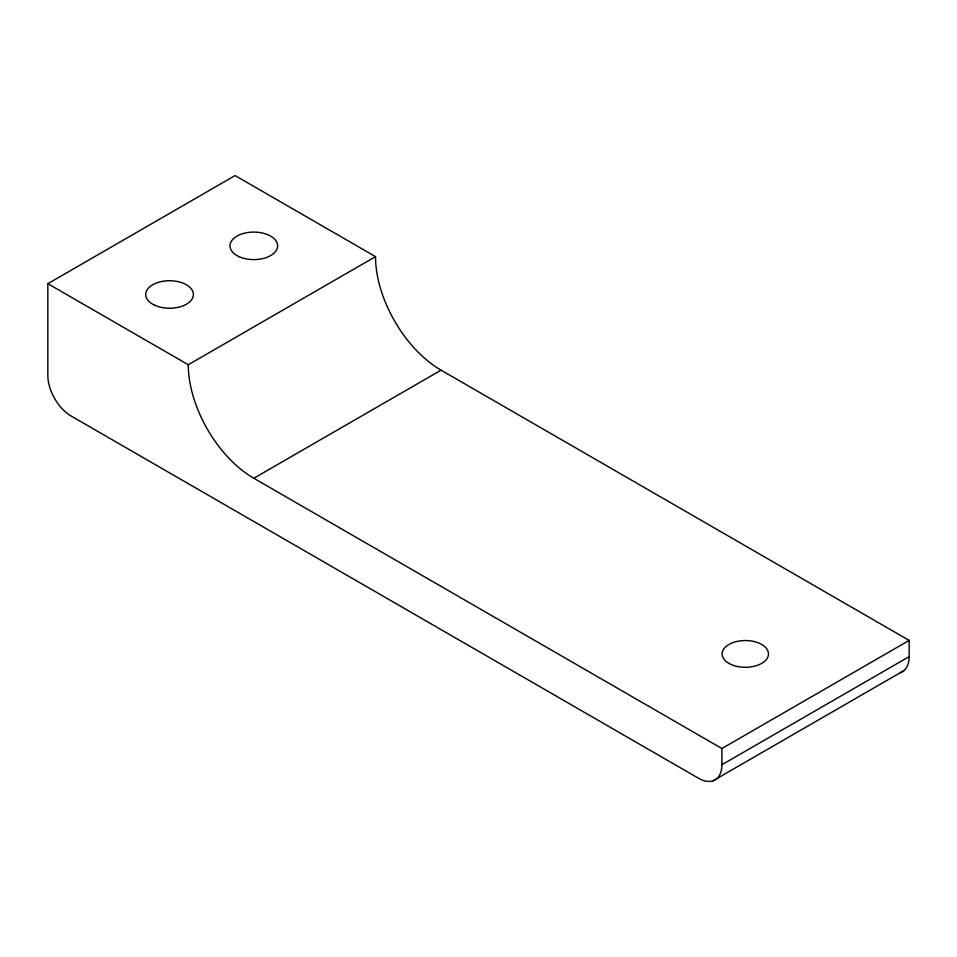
<?xml version="1.0" encoding="UTF-8"?>
<svg xmlns="http://www.w3.org/2000/svg" width="957" height="957" viewBox="0 0 957 957"><rect width="100%" height="100%" fill="white"/><g stroke="black" fill="none" stroke-linecap="round" stroke-linejoin="round"><path stroke-width="1.44" d="M909.15 656.622L721.913 764.727A33.1 19.116 60 0 1 698.502 778.244L71.261 416.104A33.1 19.116 60 0 1 47.85 375.563L47.85 283.679L235.087 175.574L375.515 256.643A92.673 53.508 60 0 0 441.057 370.156L909.15 640.412L909.15 656.622A33.1 19.116 60 0 1 900.334 672.663M47.85 283.679L188.278 364.749L375.515 256.643M188.278 364.749A92.673 53.508 60 0 0 253.808 478.261L441.057 370.156M253.808 478.261L721.913 748.518L909.15 640.412M713.097 780.768L904.042 670.534M721.913 748.518L721.913 764.727M239.334 256.763A23.829 13.757 0 0 0 277.446 247.612A23.829 13.757 0 0 0 244.657 233.137A23.829 13.757 0 0 0 239.334 256.763M154.508 305.151A23.829 13.757 0 0 0 193.087 296.67A23.829 13.757 0 0 0 161.075 281.621A23.829 13.757 0 0 0 154.508 305.151M729.102 663.476A23.171 13.374 0 0 0 767.753 657.244A23.171 13.374 0 0 0 739.079 641.034A23.171 13.374 0 0 0 729.102 663.476"/></g></svg>
